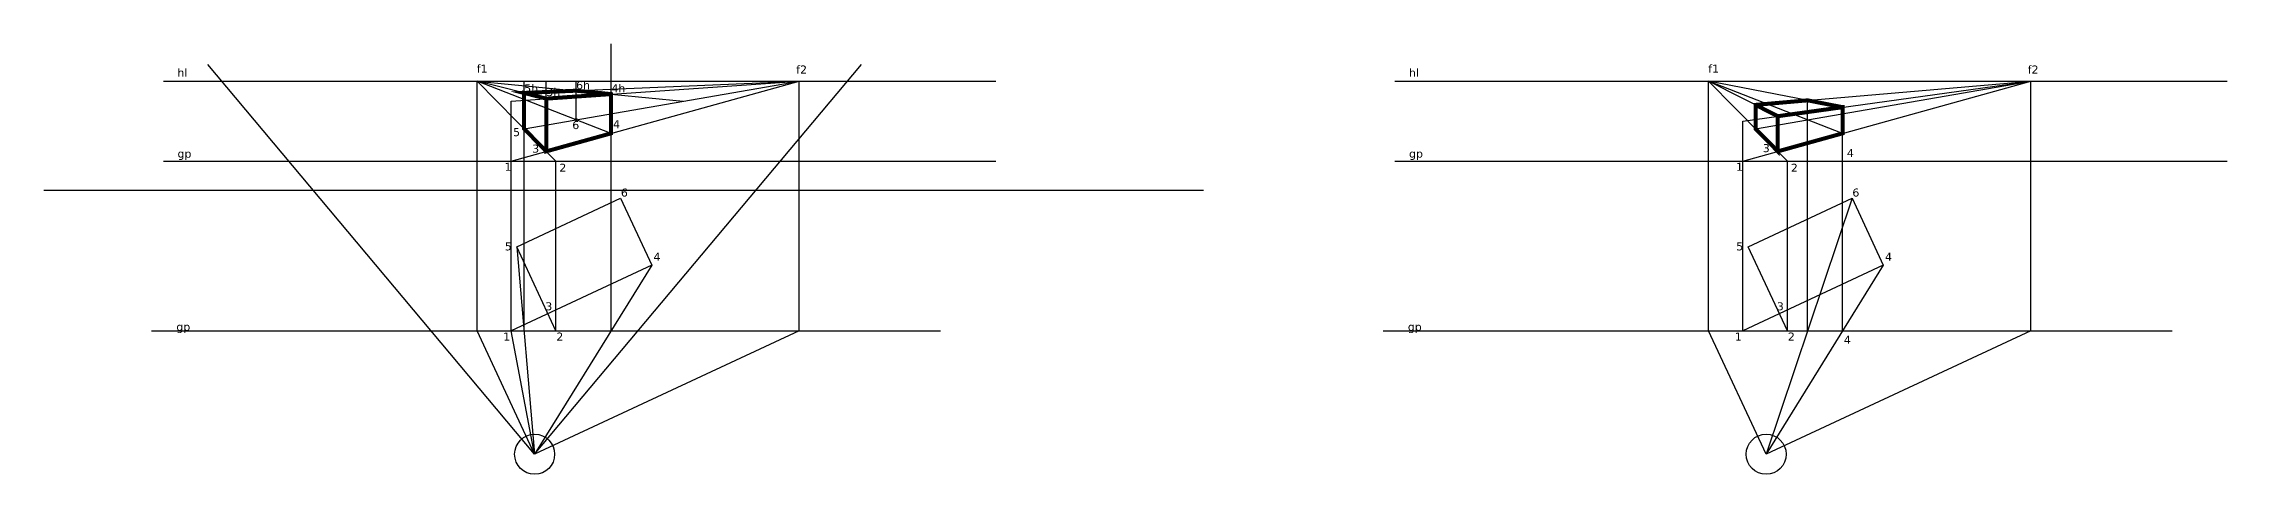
# Model space of a CAD drawing. Header units: inches. Extents: x -73 to 108, y -10 to 9.
# Drawn here: x 53.7 to 108.3, y -7.3 to 3.5 of the extents above; entities that cross this region are included whole.
import ezdxf

# ---------------------------------------------------------------- set-up
doc = ezdxf.new("R2010")
doc.units = ezdxf.units.IN
doc.header["$MEASUREMENT"] = 0
doc.styles.get("Standard").update_dxf_attribs({"font": 'verdana_1.ttf'})

msp = doc.modelspace()

# ---------------------------------------------------------------- linework, layer by layer
at = {"color": 114, "true_color": 0x139b48}
for p, q in [((67.919, 0.532), (67.919, 3.465)), ((64.57, -3.706), (64.57, 2.532)), ((66.539, 0.532), (64.57, 2.532)), ((67.919, 1.226), (64.57, 2.532)), ((66.299, 2.093), (64.57, 2.532)), ((64.57, 2.532), (69.719, 2.03)), ((65.421, 0.532), (72.62, 2.532)), ((65.421, 2.032), (72.62, 2.532)), ((65.742, -3.706), (65.742, 2.532)), ((65.742, 1.342), (72.62, 2.532)), ((65.742, 2.235), (72.62, 2.532)), ((66.299, 0.776), (66.299, 2.532)), ((67.044, 1.568), (67.044, 2.532)), ((72.62, -3.706), (72.62, 2.532)), ((65.421, 0.532), (65.421, 2.032)), ((65.421, -3.706), (65.421, 0.532)), ((66.539, -3.706), (66.539, 0.532)), ((67.919, -3.706), (67.919, 0.532)), ((65.561, -1.607), (68.156, -0.397)), ((68.156, -0.397), (68.935, -2.068)), ((66.539, -3.706), (65.561, -1.607)), ((65.561, -1.607), (66.008, -6.789)), ((68.935, -2.068), (65.421, -3.706)), ((68.935, -2.068), (66.008, -6.789)), ((66.008, -6.789), (64.57, -3.706)), ((66.008, -6.789), (65.421, -3.706)), ((72.62, -3.706), (66.008, -6.789))]:
    msp.add_line(p, q, dxfattribs=at)
at = {"color": 1}
for p, q in [((66.008, -6.789), (57.842, 2.943)), ((66.008, -6.789), (74.175, 2.943)), ((56.729, 2.532), (77.535, 2.532)), ((56.729, 0.532), (77.535, 0.532)), ((56.433, -3.706), (76.155, -3.706))]:
    msp.add_line(p, q, dxfattribs=at)
at = {"color": 217, "true_color": 0x93278f}
for p, q in [((87.512, 2.532), (108.317, 2.532)), ((95.353, -3.706), (95.353, 2.532)), ((97.321, 0.532), (95.353, 2.532)), ((98.701, 1.226), (95.353, 2.532)), ((97.081, 1.654), (95.353, 2.532)), ((98.701, 1.879), (95.353, 2.532)), ((96.203, 0.532), (103.402, 2.532)), ((96.203, 1.532), (103.402, 2.532)), ((96.524, 1.342), (103.402, 2.532)), ((96.524, 1.937), (103.402, 2.532)), ((103.402, 0.532), (103.402, 2.532)), ((96.524, 1.342), (96.524, 1.937)), ((97.081, 0.776), (97.081, 1.654)), ((97.826, 0.532), (97.826, 2.049)), ((98.701, 1.226), (98.701, 1.879)), ((96.203, 0.532), (96.203, 1.532)), ((98.701, -3.706), (98.701, 1.226)), ((87.512, 0.532), (108.317, 0.532)), ((96.203, -3.706), (96.203, 0.532)), ((97.321, -3.706), (97.321, 0.532)), ((97.826, -3.706), (97.826, 0.532)), ((103.402, -3.706), (103.402, 0.532)), ((53.736, -0.193), (82.723, -0.193)), ((96.343, -1.607), (98.938, -0.397)), ((98.938, -0.397), (96.79, -6.789)), ((98.938, -0.397), (99.717, -2.068)), ((97.321, -3.706), (96.343, -1.607)), ((99.717, -2.068), (96.203, -3.706)), ((99.717, -2.068), (96.79, -6.789)), ((87.215, -3.706), (106.937, -3.706)), ((96.79, -6.789), (95.353, -3.706)), ((103.402, -3.706), (96.79, -6.789))]:
    msp.add_line(p, q, dxfattribs=at)
at = {"color": 40, "true_color": 0xf8d731, "const_width": 0.1}
msp.add_lwpolyline([(66.299, 0.776), (65.742, 1.342), (65.742, 2.235), (66.299, 2.093), (66.299, 0.776), (67.919, 1.226), (67.919, 2.206), (67.044, 2.291), (65.742, 2.235), (66.299, 2.093), (67.919, 2.206)], dxfattribs=at)
at = {"color": 217, "true_color": 0x93278f, "const_width": 0.1}
for points in [[(97.081, 0.776), (98.701, 1.226), (98.701, 1.879), (97.081, 1.654), (97.081, 0.776), (96.524, 1.342), (96.524, 1.937), (97.826, 2.05), (98.701, 1.879)], [(97.081, 1.654), (96.524, 1.937)]]:
    msp.add_lwpolyline(points, dxfattribs=at)
at = {"color": 114, "true_color": 0x139b48}
for centre, radius in [((65.742, 2.235), 0.0253), ((67.044, 2.291), 0.0231), ((66.299, 2.093), 0.0253), ((65.742, 1.342), 0.0253), ((67.044, 1.568), 0.0253), ((67.919, 1.226), 0.0253), ((66.299, 0.776), 0.0253)]:
    msp.add_circle(centre, radius, dxfattribs=at)
for centre in [(66.008, -6.789), (96.79, -6.789)]:
    msp.add_circle(centre, 0.5)

# ---------------------------------------------------------------- texts
at = {"color": 1}
for s, p in [('hl', (57.079, 2.642)), ('f1', (64.56, 2.742)), ('f2', (72.545, 2.72)), ('5h', (65.747, 2.249)), ('3h', (66.299, 2.158)), ('6h', (67.044, 2.328)), ('4h', (67.926, 2.25)), ('5', (65.468, 1.156)), ('6', (66.949, 1.333)), ('4', (67.967, 1.355)), ('gp', (57.081, 0.618)), ('3', (65.947, 0.744)), ('1', (65.254, 0.29)), ('2', (66.625, 0.267)), ('6', (68.163, -0.353)), ('5', (65.262, -1.697)), ('4', (68.978, -1.958)), ('3', (66.274, -3.194)), ('gp', (57.051, -3.706)), ('1', (65.224, -3.95)), ('2', (66.55, -3.95))]:
    msp.add_text(s, height=0.2, dxfattribs=at).set_placement(p)
at = {"color": 217, "true_color": 0x93278f}
for s, p in [('hl', (87.862, 2.642)), ('f1', (95.342, 2.742)), ('f2', (103.327, 2.72)), ('gp', (87.864, 0.618)), ('3', (96.706, 0.757)), ('4', (98.807, 0.634)), ('1', (96.036, 0.29)), ('2', (97.407, 0.267)), ('6', (98.945, -0.353)), ('5', (96.044, -1.697)), ('4', (99.76, -1.958)), ('3', (97.056, -3.194)), ('gp', (87.833, -3.706)), ('1', (96.007, -3.95)), ('2', (97.332, -3.95)), ('4', (98.733, -4.029))]:
    msp.add_text(s, height=0.2, dxfattribs=at).set_placement(p)

doc.saveas('drawing.dxf')
